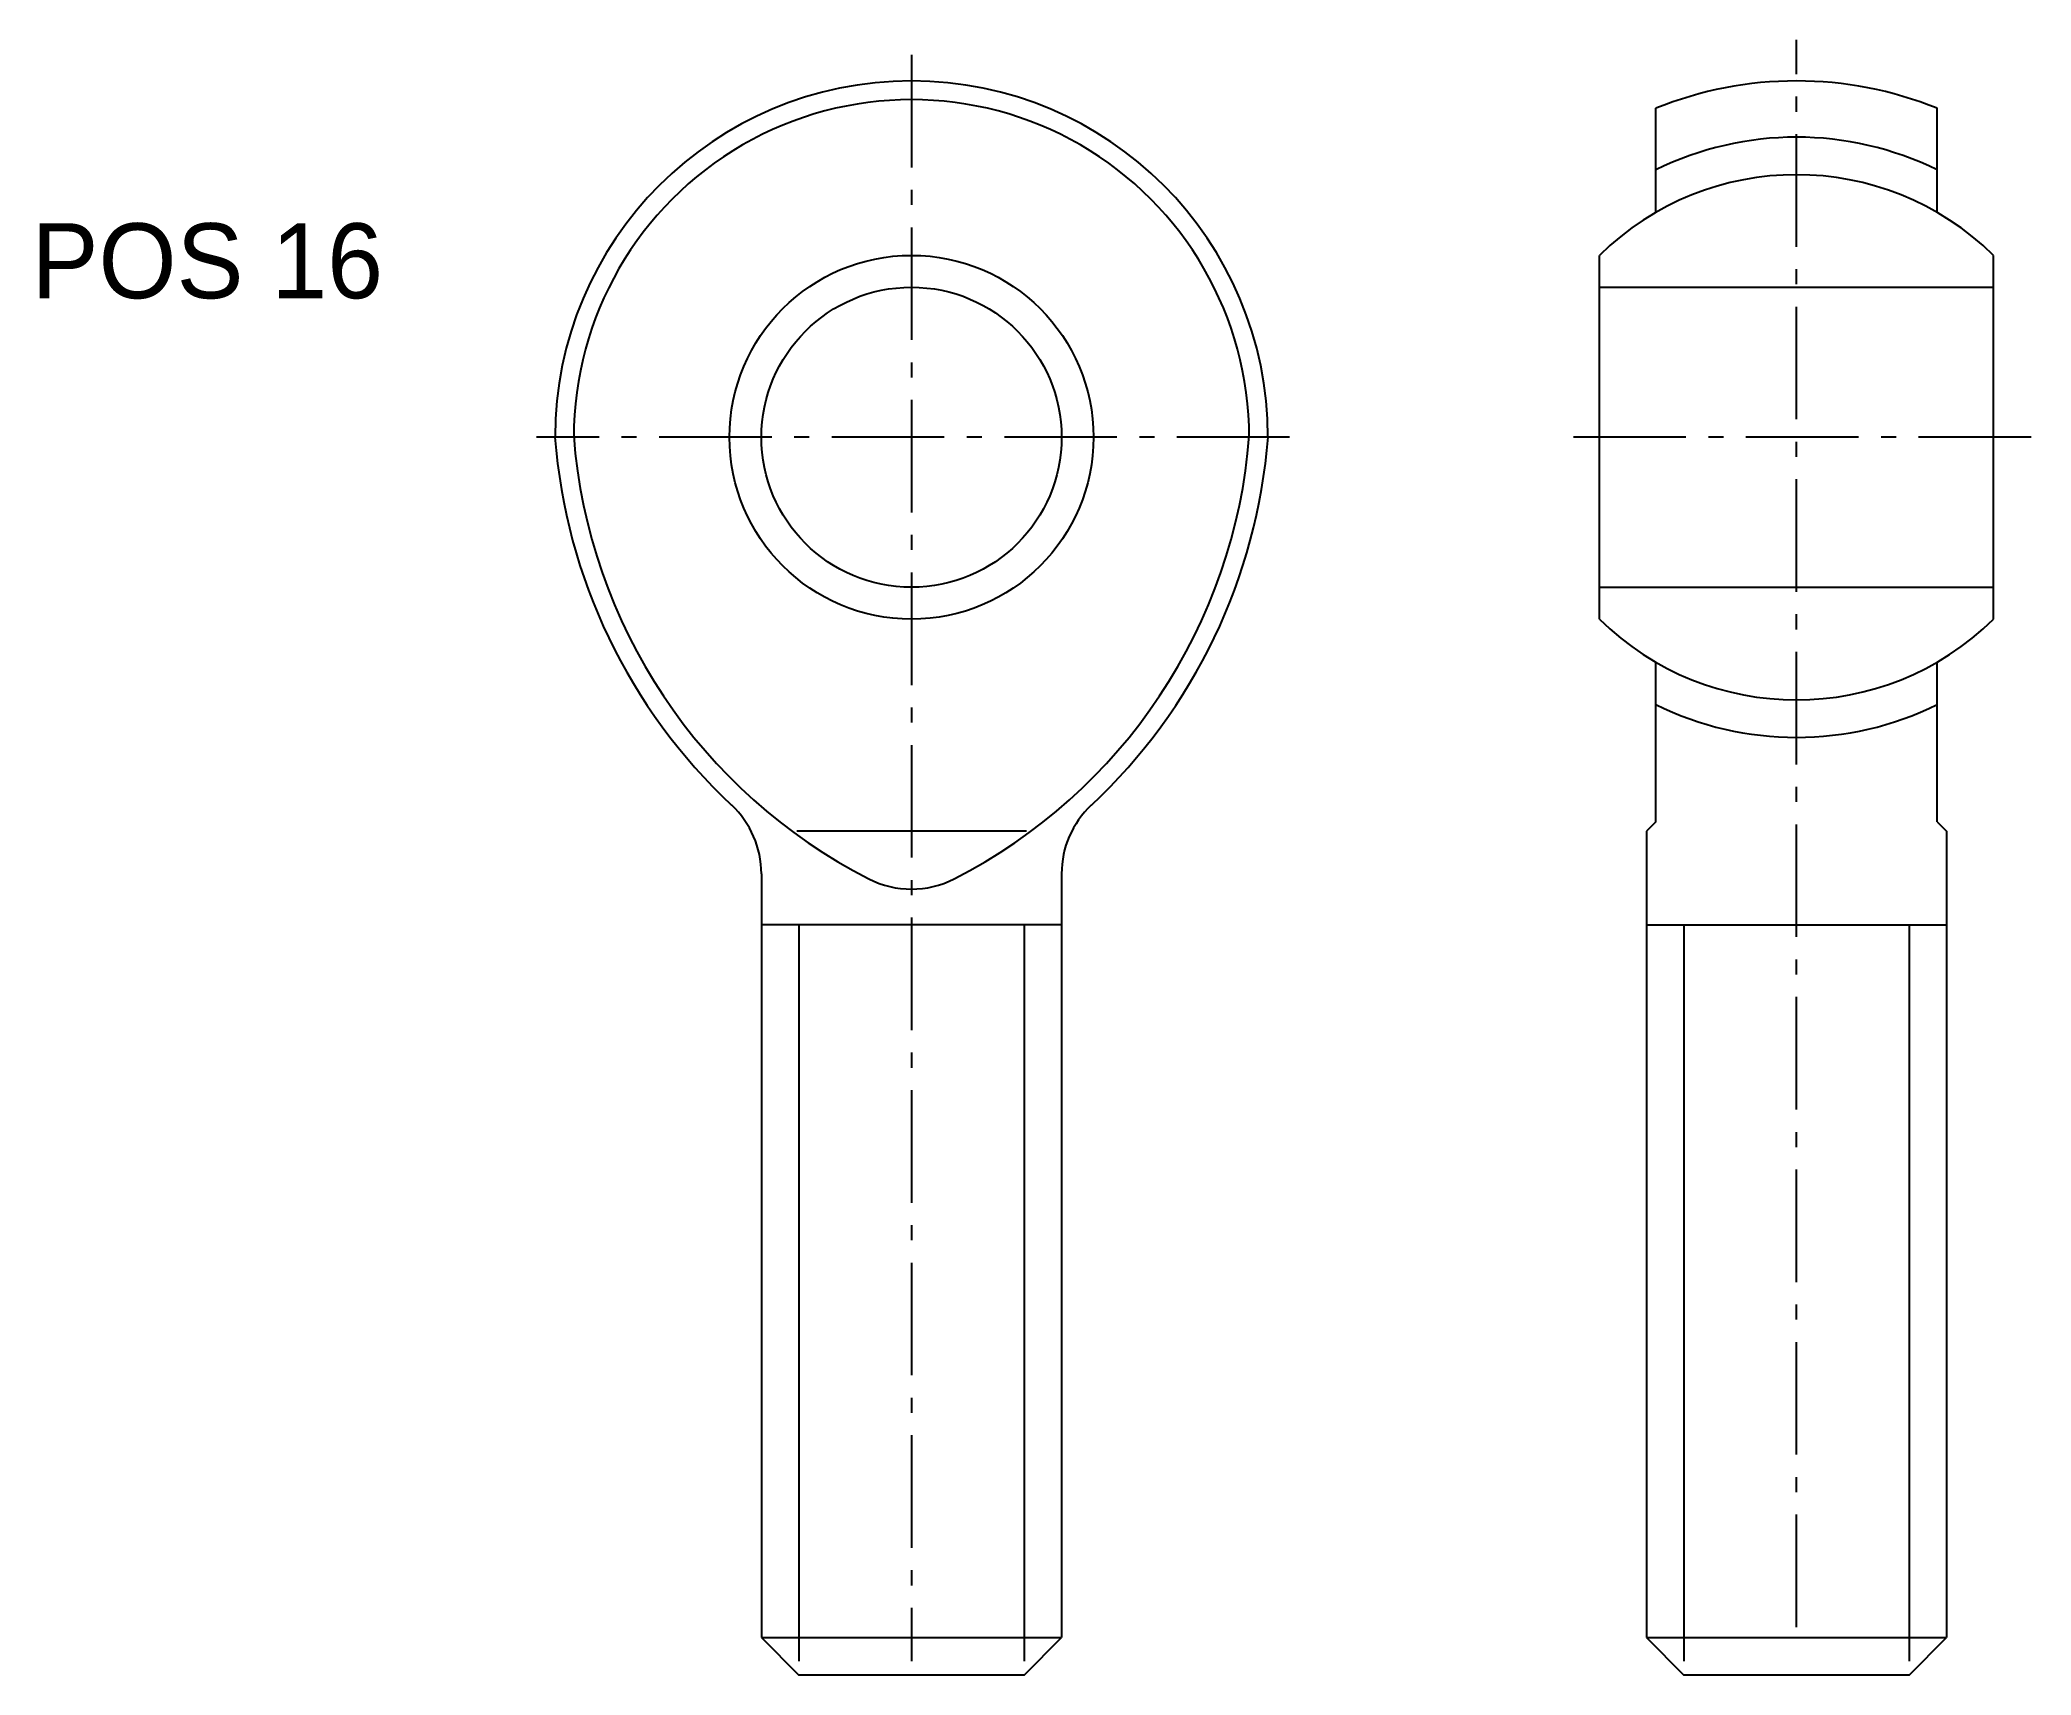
# Model space of a CAD drawing. Extents: x -1494 to -1388, y 290 to 377.
import ezdxf

# ---------------------------------------------------------------- set-up
doc = ezdxf.new("R2010")
doc.units = 0
doc.header["$MEASUREMENT"] = 0
doc.linetypes.add('SCENTER', pattern=[9.2, 6, -1.2, 0.8, -1.2])
doc.layers.get('0').update_dxf_attribs({"linetype": 'CONTINUOUS'})
doc.layers.add('CON', color=2, linetype='CONTINUOUS')
doc.layers.add('SCEN', color=1, linetype='SCENTER')
doc.styles.get("Standard").update_dxf_attribs({"font": 'c2.shx', "bigfont": 'china.shx'})

msp = doc.modelspace()

# ---------------------------------------------------------------- linework, layer by layer
for p, q in [((-1453.32, 330.07), (-1453.32, 290.82)), ((-1441.32, 330.07), (-1441.32, 290.82)), ((-1406.15, 330.07), (-1406.15, 290.82)), ((-1394.15, 330.07), (-1394.15, 290.82))]:
    msp.add_line(p, q)
at = {"layer": 'CON'}
for p, q in [((-1407.65, 368.06), (-1407.65, 373.61)), ((-1392.65, 368.06), (-1392.65, 373.61)), ((-1410.65, 346.37), (-1410.65, 365.77)), ((-1389.65, 346.37), (-1389.65, 365.77)), ((-1410.65, 364.07), (-1389.65, 364.07)), ((-1410.65, 348.07), (-1389.65, 348.07)), ((-1407.65, 335.57), (-1407.65, 344.08)), ((-1392.65, 335.57), (-1392.65, 344.08)), ((-1407.65, 335.57), (-1408.15, 335.07)), ((-1392.65, 335.57), (-1392.15, 335.07)), ((-1441.19, 335.07), (-1453.44, 335.07)), ((-1408.15, 335.07), (-1408.15, 292.07)), ((-1408.15, 335.07), (-1408.15, 335.07)), ((-1392.15, 335.07), (-1392.15, 292.07)), ((-1392.15, 335.07), (-1392.15, 335.07)), ((-1455.32, 332.8), (-1455.32, 292.07)), ((-1439.32, 332.8), (-1439.32, 292.07)), ((-1439.32, 330.07), (-1455.32, 330.07)), ((-1408.15, 330.07), (-1392.15, 330.07)), ((-1455.32, 292.07), (-1453.32, 290.07)), ((-1455.32, 292.07), (-1439.32, 292.07)), ((-1441.32, 290.07), (-1439.32, 292.07)), ((-1408.15, 292.07), (-1392.15, 292.07)), ((-1408.15, 292.07), (-1406.15, 290.07)), ((-1394.15, 290.07), (-1392.15, 292.07)), ((-1441.32, 290.07), (-1453.32, 290.07)), ((-1394.15, 290.07), (-1406.15, 290.07))]:
    msp.add_line(p, q, dxfattribs=at)
for radius in [9.7, 9.7, 8]:
    msp.add_circle((-1447.32, 356.07), radius, dxfattribs=at)
for centre, radius, start, end in [((-1447.32, 356.07), 19, 0, 180), ((-1400.15, 355.1), 19.97, 67.9406, 112.0594), ((-1447.32, 356.07), 18, 359.9818, 180.0182), ((-1400.15, 355.1), 16.97, 63.7708, 116.2292), ((-1400.15, 355.1), 14.97, 45.4595, 134.5405), ((-1436.41, 358.36), 30, 184.3732, 226.9043), ((-1436.41, 358.36), 29, 184.3732, 242.9548), ((-1458.23, 358.36), 29, 297.0452, 355.6268), ((-1458.23, 358.36), 30, 313.0957, 355.6268), ((-1400.15, 357.04), 14.97, 225.4595, 314.5405), ((-1400.15, 357.04), 16.97, 243.7708, 296.2292), ((-1460.32, 332.8), 5, 0, 46.9043), ((-1434.32, 332.8), 5, 133.0957, 180), ((-1447.32, 336.98), 5, 242.9548, 297.0452)]:
    msp.add_arc(centre, radius, start, end, dxfattribs=at)
at = {"layer": 'SCEN'}
for p, q in [((-1400.15, 292.63), (-1400.15, 377.26)), ((-1447.32, 376.46), (-1447.32, 290.82)), ((-1427.17, 356.07), (-1467.3, 356.07)), ((-1387.64, 356.07), (-1413.17, 356.07))]:
    msp.add_line(p, q, dxfattribs=at)

# ---------------------------------------------------------------- texts
at = {"layer": 'CON'}
msp.add_text('POS 16', height=4, dxfattribs=at).set_placement((-1494.22, 363.48))

doc.saveas('drawing.dxf')
